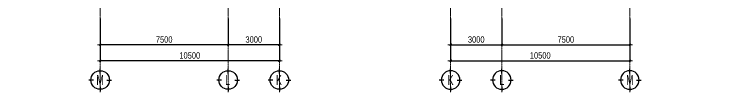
# Model space of a CAD drawing. Header units: millimetres. Extents: x 3174748 to 6019813, y -1021377 to -112338.
# Drawn here: x 3576283 to 3617405, y -289941 to -285357 of the extents above; entities that cross this region are included whole.
import ezdxf
from ezdxf.enums import TextEntityAlignment as Align

# ---------------------------------------------------------------- set-up
doc = ezdxf.new("R2010")
doc.units = ezdxf.units.MM
doc.header["$LTSCALE"] = 60
doc.header["$MEASUREMENT"] = 0
doc.linetypes.add('CENTER', pattern=[2, 1.25, -0.25, 0.25, -0.25])
doc.layers.get('DEFPOINTS').update_dxf_attribs({"lineweight": 0})
for name, color, linetype, lineweight in [('DBH_thay1', 63, 'Continuous', 18), ('dim', 144, 'Continuous', 13), ('LC Dim', 8, 'Continuous', 18), ('truc', 76, 'CENTER', 9)]:
    doc.layers.add(name, color=color, linetype=linetype, lineweight=lineweight)
doc.styles.add('EG 1', font='VHAVANB.TTF')
doc.styles.add('HOATBIF', font='hoatbif.shx', dxfattribs={"width": 0.7})
doc.styles.add('Tahoma', font='tahoma.ttf')
doc.dimstyles.new('1-150', dxfattribs={"dimscale": 150, "dimtxt": 2.5, "dimasz": 0.35, "dimexe": 0.5, "dimexo": 0, "dimgap": 0.8, "dimtad": 1, "dimdec": 0, "dimzin": 0, "dimdsep": 46, "dimtxsty": 'HOATBIF', "dimblk1": 'DOT', "dimblk2": 'DOT', "dimsah": 1, "dimcen": -1, "dimdle": 1, "dimclrd": 256, "dimclre": 256, "dimclrt": 4, "dimadec": 3, "dimazin": 2, "dimtfac": 0.333333, "dimtdec": 0, "dimtix": 1, "dimtmove": 2, "dimatfit": 3, "dimldrblk": 'DOT', "dimfxl": 1, "dimtvp": 0.833333, "dimtolj": 1, "dimtzin": 0, "dimarcsym": 0})

# ---------------------------------------------------------------- blocks, each defined once
blk = doc.blocks.new('DOT')
at = {"layer": 'LC Dim'}
blk.add_line((-3, 0), (3, 0), dxfattribs=at)
at = {"layer": 'LC Dim', "color": 4}
blk.add_line((-1, -1), (1, 1), dxfattribs=at)
blk.add_lwpolyline([(0.5, 1), (-1, -0.5), (-0.5, -1), (1, 0.5)], close=True, dxfattribs=at)
blk = doc.blocks.new('*D134')
at = {"layer": 'DEFPOINTS', "color": 0, "transparency": 16777216}
for p in [(3601860, -285614), (3604860, -285614), (3604860, -287165)]:
    blk.add_point(p, dxfattribs=at)
at = {"layer": 'dim', "lineweight": -2, "transparency": 16777216}
for p, q in [((3601860, -285614), (3601860, -287240)), ((3604860, -285614), (3604860, -287240)), ((3601912, -287165), (3604807, -287165))]:
    blk.add_line(p, q, dxfattribs=at)
at = {"layer": 'dim', "lineweight": -2, "transparency": 16777216, "xscale": 52.5, "yscale": 52.5, "zscale": 52.5, "rotation": 180}
blk.add_blockref('DOT', (3601860, -287165), dxfattribs=at)
at = {"layer": 'dim', "lineweight": -2, "transparency": 16777216, "xscale": 52.5, "yscale": 52.5, "zscale": 52.5}
blk.add_blockref('DOT', (3604860, -287165), dxfattribs=at)
at = {"layer": 'dim', "color": 4, "transparency": 16777216, "insert": (3603360, -286858), "char_height": 375, "attachment_point": 5, "style": 'HOATBIF'}
blk.add_mtext('\\A1;3000', dxfattribs=at)
blk = doc.blocks.new('*D135')
at = {"layer": 'DEFPOINTS', "color": 0, "transparency": 16777216}
for p in [(3604860, -285614), (3612360, -285614), (3612360, -287165)]:
    blk.add_point(p, dxfattribs=at)
at = {"layer": 'dim', "lineweight": -2, "transparency": 16777216}
for p, q in [((3604860, -285614), (3604860, -287240)), ((3612360, -285614), (3612360, -287240)), ((3604912, -287165), (3612307, -287165))]:
    blk.add_line(p, q, dxfattribs=at)
at = {"layer": 'dim', "lineweight": -2, "transparency": 16777216, "xscale": 52.5, "yscale": 52.5, "zscale": 52.5, "rotation": 180}
blk.add_blockref('DOT', (3604860, -287165), dxfattribs=at)
at = {"layer": 'dim', "lineweight": -2, "transparency": 16777216, "xscale": 52.5, "yscale": 52.5, "zscale": 52.5}
blk.add_blockref('DOT', (3612360, -287165), dxfattribs=at)
at = {"layer": 'dim', "color": 4, "transparency": 16777216, "insert": (3608610, -286858), "char_height": 375, "attachment_point": 5, "style": 'HOATBIF'}
blk.add_mtext('\\A1;7500', dxfattribs=at)
blk = doc.blocks.new('*D136')
at = {"layer": 'DEFPOINTS', "color": 0, "transparency": 16777216}
for p in [(3601860, -285614), (3612360, -285614), (3612360, -288103)]:
    blk.add_point(p, dxfattribs=at)
at = {"layer": 'dim', "lineweight": -2, "transparency": 16777216}
for p, q in [((3601860, -285614), (3601860, -288178)), ((3612360, -285614), (3612360, -288178)), ((3601912, -288103), (3612307, -288103))]:
    blk.add_line(p, q, dxfattribs=at)
at = {"layer": 'dim', "lineweight": -2, "transparency": 16777216, "xscale": 52.5, "yscale": 52.5, "zscale": 52.5, "rotation": 180}
blk.add_blockref('DOT', (3601860, -288103), dxfattribs=at)
at = {"layer": 'dim', "lineweight": -2, "transparency": 16777216, "xscale": 52.5, "yscale": 52.5, "zscale": 52.5}
blk.add_blockref('DOT', (3612360, -288103), dxfattribs=at)
at = {"layer": 'dim', "color": 4, "transparency": 16777216, "insert": (3607110, -287795), "char_height": 375, "attachment_point": 5, "style": 'HOATBIF'}
blk.add_mtext('\\A1;10500', dxfattribs=at)
blk = doc.blocks.new('*D90')
at = {"layer": 'DEFPOINTS', "color": 0, "transparency": 16777216}
for p in [(3588828, -285614), (3591828, -285614), (3588828, -287165)]:
    blk.add_point(p, dxfattribs=at)
at = {"layer": 'dim', "lineweight": -2, "transparency": 16777216}
for p, q in [((3588828, -285614), (3588828, -287240)), ((3591828, -285614), (3591828, -287240)), ((3591775, -287165), (3588880, -287165))]:
    blk.add_line(p, q, dxfattribs=at)
at = {"layer": 'dim', "lineweight": -2, "transparency": 16777216, "xscale": 52.5, "yscale": 52.5, "zscale": 52.5, "rotation": 180}
blk.add_blockref('DOT', (3588828, -287165), dxfattribs=at)
at = {"layer": 'dim', "lineweight": -2, "transparency": 16777216, "xscale": 52.5, "yscale": 52.5, "zscale": 52.5}
blk.add_blockref('DOT', (3591828, -287165), dxfattribs=at)
at = {"layer": 'dim', "color": 4, "transparency": 16777216, "insert": (3590328, -286858), "char_height": 375, "attachment_point": 5, "style": 'HOATBIF'}
blk.add_mtext('\\A1;3000', dxfattribs=at)
blk = doc.blocks.new('*D91')
at = {"layer": 'DEFPOINTS', "color": 0, "transparency": 16777216}
for p in [(3581328, -285614), (3588828, -285614), (3581328, -287165)]:
    blk.add_point(p, dxfattribs=at)
at = {"layer": 'dim', "lineweight": -2, "transparency": 16777216}
for p, q in [((3581328, -285614), (3581328, -287240)), ((3588828, -285614), (3588828, -287240)), ((3588775, -287165), (3581380, -287165))]:
    blk.add_line(p, q, dxfattribs=at)
at = {"layer": 'dim', "lineweight": -2, "transparency": 16777216, "xscale": 52.5, "yscale": 52.5, "zscale": 52.5, "rotation": 180}
blk.add_blockref('DOT', (3581328, -287165), dxfattribs=at)
at = {"layer": 'dim', "lineweight": -2, "transparency": 16777216, "xscale": 52.5, "yscale": 52.5, "zscale": 52.5}
blk.add_blockref('DOT', (3588828, -287165), dxfattribs=at)
at = {"layer": 'dim', "color": 4, "transparency": 16777216, "insert": (3585078, -286858), "char_height": 375, "attachment_point": 5, "style": 'HOATBIF'}
blk.add_mtext('\\A1;7500', dxfattribs=at)
blk = doc.blocks.new('*D92')
at = {"layer": 'DEFPOINTS', "color": 0, "transparency": 16777216}
for p in [(3581328, -285614), (3591828, -285614), (3581328, -288103)]:
    blk.add_point(p, dxfattribs=at)
at = {"layer": 'dim', "lineweight": -2, "transparency": 16777216}
for p, q in [((3581328, -285614), (3581328, -288178)), ((3591828, -285614), (3591828, -288178)), ((3591775, -288103), (3581380, -288103))]:
    blk.add_line(p, q, dxfattribs=at)
at = {"layer": 'dim', "lineweight": -2, "transparency": 16777216, "xscale": 52.5, "yscale": 52.5, "zscale": 52.5, "rotation": 180}
blk.add_blockref('DOT', (3581328, -288103), dxfattribs=at)
at = {"layer": 'dim', "lineweight": -2, "transparency": 16777216, "xscale": 52.5, "yscale": 52.5, "zscale": 52.5}
blk.add_blockref('DOT', (3591828, -288103), dxfattribs=at)
at = {"layer": 'dim', "color": 4, "transparency": 16777216, "insert": (3586578, -287795), "char_height": 375, "attachment_point": 5, "style": 'HOATBIF'}
blk.add_mtext('\\A1;10500', dxfattribs=at)
blk = doc.blocks.new('A$C343C5123')
at = {"layer": 'truc'}
for p, q in [((3344, 0), (3344, 26899)), ((6343, 0), (6343, 26899)), ((13843, 0), (13843, 26899)), ((-2053, 24868), (18889, 24868)), ((-2053, 22068), (18889, 22068)), ((-2053, 18168), (18889, 18168)), ((-2053, 14268), (18889, 14268)), ((-2053, 10368), (18889, 10368)), ((-2053, 6168), (18889, 6168))]:
    blk.add_line(p, q, dxfattribs=at)
blk = doc.blocks.new('KyHieu TrucDinhVi')
at = {"color": 7, "lineweight": 30}
for p, q in [((0, 2.36), (0, 4)), ((-2.36, 0), (-4, 0)), ((2.36, 0), (4, 0)), ((0, -2.36), (0, -4))]:
    blk.add_line(p, q, dxfattribs=at)
blk.add_circle((0, 0), 3.3, dxfattribs=at)
at = {"ltscale": 20, "style": 'Tahoma'}
blk.add_attdef('AA', text='', height=3, dxfattribs=at).set_placement((0, 0), align=Align.MIDDLE_CENTER)

msp = doc.modelspace()

# ---------------------------------------------------------------- block references
at = {"layer": 'DBH_thay1'}
ref = msp.add_blockref('KyHieu TrucDinhVi', (3581327.7, -289237.5), dxfattribs=dict(at, xscale=165.6885475228875, yscale=165.6885475228875, zscale=165.6885475228875, rotation=180))
ref.add_attrib('AA', 'm', dxfattribs={"layer": '0', "ltscale": 20, "height": 596.5, "style": 'EG 1', "width": 0.65}).set_placement((3581323.6, -289237.5), align=Align.MIDDLE_CENTER)
ref = msp.add_blockref('KyHieu TrucDinhVi', (3588826.9, -289237.5), dxfattribs=dict(at, xscale=165.6885475228875, yscale=165.6885475228875, zscale=165.6885475228875, rotation=180))
ref.add_attrib('AA', 'l', dxfattribs={"layer": '0', "ltscale": 20, "height": 596.5, "style": 'EG 1', "width": 0.65}).set_placement((3588795.9, -289237.5), align=Align.MIDDLE_CENTER)
ref = msp.add_blockref('KyHieu TrucDinhVi', (3591827.7, -289237.5), dxfattribs=dict(at, xscale=165.6885475228875, yscale=165.6885475228875, zscale=165.6885475228875, rotation=180))
ref.add_attrib('AA', 'k', dxfattribs={"layer": '0', "ltscale": 20, "height": 596.5, "style": 'EG 1', "width": 0.65}).set_placement((3591803.1, -289237.5), align=Align.MIDDLE_CENTER)
ref = msp.add_blockref('KyHieu TrucDinhVi', (3601860.5, -289237.5), dxfattribs=dict(at, xscale=-165.6885475228875, yscale=165.6885475228875, zscale=165.6885475228875, rotation=180))
ref.add_attrib('AA', 'k', dxfattribs={"layer": '0', "ltscale": 20, "height": 596.5, "style": 'EG 1', "width": 0.65}).set_placement((3601860.5, -289237.5), align=Align.MIDDLE_CENTER)
ref = msp.add_blockref('KyHieu TrucDinhVi', (3604861.3, -289237.5), dxfattribs=dict(at, xscale=-165.6885475228875, yscale=165.6885475228875, zscale=165.6885475228875, rotation=180))
ref.add_attrib('AA', 'l', dxfattribs={"layer": '0', "ltscale": 20, "height": 596.5, "style": 'EG 1', "width": 0.65}).set_placement((3604861.3, -289237.5), align=Align.MIDDLE_CENTER)
ref = msp.add_blockref('KyHieu TrucDinhVi', (3612360.5, -289237.5), dxfattribs=dict(at, xscale=-165.6885475228875, yscale=165.6885475228875, zscale=165.6885475228875, rotation=180))
ref.add_attrib('AA', 'm', dxfattribs={"layer": '0', "ltscale": 20, "height": 596.5, "style": 'EG 1', "width": 0.65}).set_placement((3612360.5, -289237.5), align=Align.MIDDLE_CENTER)
at = {"layer": 'truc', "xscale": -1}
msp.add_blockref('A$C343C5123', (3595171.7, -289941.4), dxfattribs=at)
at = {"layer": 'truc'}
msp.add_blockref('A$C343C5123', (3598516.5, -289941.4), dxfattribs=at)

# ---------------------------------------------------------------- dimensions: what is measured, and where the dimension line sits
at = {"layer": 'dim'}
for base, p1, p2, picture, middle in [((3581327.7, -287165.1), (3588827.7, -285613.9), (3581327.7, -285613.9), '*D91', (3585077.7, -286857.6)), ((3581327.7, -288102.6), (3591827.7, -285613.9), (3581327.7, -285613.9), '*D92', (3586577.7, -287795.1)), ((3588827.7, -287165.1), (3591827.7, -285613.9), (3588827.7, -285613.9), '*D90', (3590327.7, -286857.6))]:
    dim = msp.add_linear_dim(base=base, p1=p1, p2=p2, dimstyle='1-150', dxfattribs=at)
    dim.commit()
    dim.dimension.update_dxf_attribs({"geometry": picture, "text_midpoint": middle})
for base, p1, p2, picture, middle in [((3604859.7, -287165.1), (3601859.7, -285613.9), (3604859.7, -285613.9), '*D134', (3603359.7, -286857.6)), ((3612359.7, -288102.6), (3601859.7, -285613.9), (3612359.7, -285613.9), '*D136', (3607109.7, -287795.1)), ((3612359.7, -287165.1), (3604859.7, -285613.9), (3612359.7, -285613.9), '*D135', (3608609.7, -286857.6))]:
    dim = msp.add_linear_dim(base=base, p1=p1, p2=p2, angle=180, dimstyle='1-150', dxfattribs=at)
    dim.commit()
    dim.dimension.update_dxf_attribs({"geometry": picture, "text_midpoint": middle})

doc.saveas('drawing.dxf')
